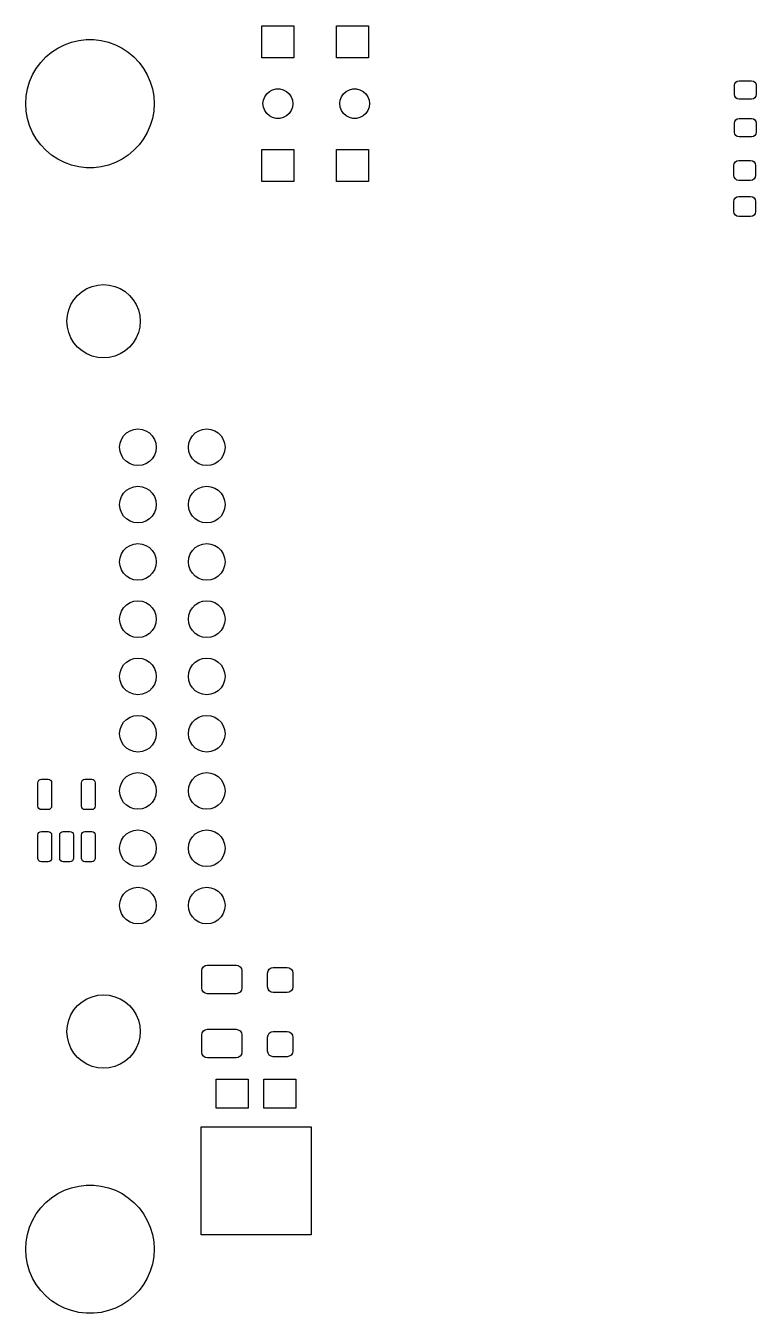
# Model space of a CAD drawing. Extents: x 102.2 to 183.8, y -142.8 to -86.6.
# Drawn here: x 102.2 to 134.1, y -142.8 to -86.6 of the extents above; entities that cross this region are included whole.
import ezdxf

# ---------------------------------------------------------------- set-up
doc = ezdxf.new("R2010")
doc.units = 0
doc.layers.add('BLACK', color=7, linetype='CONTINUOUS')

msp = doc.modelspace()

# ---------------------------------------------------------------- linework, layer by layer
at = {"layer": 'BLACK', "linetype": 'CONTINUOUS'}
for p, q in [((112.5, -88), (112.5, -86.6)), ((112.5, -86.6), (113.9, -86.6)), ((113.9, -86.6), (113.9, -88)), ((115.75, -88), (115.75, -86.6)), ((115.75, -86.6), (117.15, -86.6)), ((117.15, -86.6), (117.15, -88)), ((103.328, -87.7541), (103.6, -87.5751)), ((103.6, -87.5751), (103.891, -87.429)), ((103.891, -87.429), (104.197, -87.3176)), ((104.197, -87.3176), (104.514, -87.2425)), ((104.514, -87.2425), (104.837, -87.2047)), ((104.837, -87.2047), (105.163, -87.2047)), ((105.163, -87.2047), (105.486, -87.2425)), ((105.486, -87.2425), (105.803, -87.3176)), ((105.803, -87.3176), (106.109, -87.429)), ((106.109, -87.429), (106.4, -87.5751)), ((106.4, -87.5751), (106.672, -87.7541)), ((102.661, -88.4614), (102.855, -88.2002)), ((102.855, -88.2002), (103.079, -87.9634)), ((103.079, -87.9634), (103.328, -87.7541)), ((106.672, -87.7541), (106.921, -87.9634)), ((106.921, -87.9634), (107.145, -88.2002)), ((107.145, -88.2002), (107.339, -88.4614)), ((113.9, -88), (112.5, -88)), ((117.15, -88), (115.75, -88)), ((102.369, -89.0423), (102.498, -88.7434)), ((102.498, -88.7434), (102.661, -88.4614)), ((107.339, -88.4614), (107.502, -88.7434)), ((107.502, -88.7434), (107.631, -89.0423)), ((102.275, -89.3543), (102.369, -89.0423)), ((107.631, -89.0423), (107.725, -89.3543)), ((133.12, -89.2), (133.135, -89.1235)), ((133.12, -89.6), (133.12, -89.2)), ((133.135, -89.1235), (133.179, -89.0586)), ((133.179, -89.0586), (133.243, -89.0152)), ((133.243, -89.0152), (133.32, -89)), ((133.32, -89), (133.87, -89)), ((133.87, -89), (133.947, -89.0152)), ((133.947, -89.0152), (134.011, -89.0586)), ((134.011, -89.0586), (134.055, -89.1235)), ((134.055, -89.1235), (134.07, -89.2)), ((134.07, -89.2), (134.07, -89.6)), ((102.2, -90), (102.219, -89.6749)), ((102.219, -89.6749), (102.275, -89.3543)), ((107.725, -89.3543), (107.781, -89.6749)), ((107.781, -89.6749), (107.8, -90)), ((112.55, -90), (112.569, -89.8444)), ((112.569, -89.8444), (112.624, -89.6979)), ((112.624, -89.6979), (112.713, -89.569)), ((112.713, -89.569), (112.831, -89.4651)), ((112.831, -89.4651), (112.97, -89.3922)), ((112.97, -89.3922), (113.122, -89.3547)), ((113.122, -89.3547), (113.278, -89.3547)), ((113.278, -89.3547), (113.43, -89.3922)), ((113.43, -89.3922), (113.569, -89.4651)), ((113.569, -89.4651), (113.687, -89.569)), ((113.687, -89.569), (113.776, -89.6979)), ((113.776, -89.6979), (113.831, -89.8444)), ((113.831, -89.8444), (113.85, -90)), ((115.9, -90), (115.919, -89.8444)), ((115.919, -89.8444), (115.974, -89.6979)), ((115.974, -89.6979), (116.063, -89.569)), ((116.063, -89.569), (116.181, -89.4651)), ((116.181, -89.4651), (116.32, -89.3922)), ((116.32, -89.3922), (116.472, -89.3547)), ((116.472, -89.3547), (116.628, -89.3547)), ((116.628, -89.3547), (116.78, -89.3922)), ((116.78, -89.3922), (116.919, -89.4651)), ((116.919, -89.4651), (117.037, -89.569)), ((117.037, -89.569), (117.126, -89.6979)), ((117.126, -89.6979), (117.181, -89.8444)), ((117.181, -89.8444), (117.2, -90)), ((133.135, -89.6765), (133.12, -89.6)), ((133.179, -89.7414), (133.135, -89.6765)), ((133.243, -89.7848), (133.179, -89.7414)), ((133.32, -89.8), (133.243, -89.7848)), ((133.87, -89.8), (133.32, -89.8)), ((133.947, -89.7848), (133.87, -89.8)), ((134.011, -89.7414), (133.947, -89.7848)), ((134.055, -89.6765), (134.011, -89.7414)), ((134.07, -89.6), (134.055, -89.6765)), ((102.219, -90.3251), (102.2, -90)), ((102.275, -90.6457), (102.219, -90.3251)), ((107.781, -90.3251), (107.725, -90.6457)), ((107.8, -90), (107.781, -90.3251)), ((112.569, -90.1556), (112.55, -90)), ((112.624, -90.3021), (112.569, -90.1556)), ((112.713, -90.431), (112.624, -90.3021)), ((112.831, -90.5349), (112.713, -90.431)), ((113.687, -90.431), (113.569, -90.5349)), ((113.776, -90.3021), (113.687, -90.431)), ((113.831, -90.1556), (113.776, -90.3021)), ((113.85, -90), (113.831, -90.1556)), ((115.919, -90.1556), (115.9, -90)), ((115.974, -90.3021), (115.919, -90.1556)), ((116.063, -90.431), (115.974, -90.3021)), ((116.181, -90.5349), (116.063, -90.431)), ((117.037, -90.431), (116.919, -90.5349)), ((117.126, -90.3021), (117.037, -90.431)), ((117.181, -90.1556), (117.126, -90.3021)), ((117.2, -90), (117.181, -90.1556)), ((102.369, -90.9577), (102.275, -90.6457)), ((102.498, -91.2566), (102.369, -90.9577)), ((107.631, -90.9577), (107.502, -91.2566)), ((107.725, -90.6457), (107.631, -90.9577)), ((112.97, -90.6078), (112.831, -90.5349)), ((113.122, -90.6453), (112.97, -90.6078)), ((113.278, -90.6453), (113.122, -90.6453)), ((113.43, -90.6078), (113.278, -90.6453)), ((113.569, -90.5349), (113.43, -90.6078)), ((116.32, -90.6078), (116.181, -90.5349)), ((116.472, -90.6453), (116.32, -90.6078)), ((116.628, -90.6453), (116.472, -90.6453)), ((116.78, -90.6078), (116.628, -90.6453)), ((116.919, -90.5349), (116.78, -90.6078)), ((133.12, -90.85), (133.135, -90.7735)), ((133.12, -91.25), (133.12, -90.85)), ((133.135, -90.7735), (133.179, -90.7086)), ((133.179, -90.7086), (133.243, -90.6652)), ((133.243, -90.6652), (133.32, -90.65)), ((133.32, -90.65), (133.87, -90.65)), ((133.87, -90.65), (133.947, -90.6652)), ((133.947, -90.6652), (134.011, -90.7086)), ((134.011, -90.7086), (134.055, -90.7735)), ((134.055, -90.7735), (134.07, -90.85)), ((134.07, -90.85), (134.07, -91.25)), ((102.661, -91.5386), (102.498, -91.2566)), ((102.855, -91.7998), (102.661, -91.5386)), ((107.339, -91.5386), (107.145, -91.7998)), ((107.502, -91.2566), (107.339, -91.5386)), ((133.135, -91.3265), (133.12, -91.25)), ((133.179, -91.3914), (133.135, -91.3265)), ((133.243, -91.4348), (133.179, -91.3914)), ((133.32, -91.45), (133.243, -91.4348)), ((133.87, -91.45), (133.32, -91.45)), ((133.947, -91.4348), (133.87, -91.45)), ((134.011, -91.3914), (133.947, -91.4348)), ((134.055, -91.3265), (134.011, -91.3914)), ((134.07, -91.25), (134.055, -91.3265)), ((103.079, -92.0366), (102.855, -91.7998)), ((103.328, -92.2459), (103.079, -92.0366)), ((106.921, -92.0366), (106.672, -92.2459)), ((107.145, -91.7998), (106.921, -92.0366)), ((112.5, -93.4), (112.5, -92)), ((112.5, -92), (113.9, -92)), ((113.9, -92), (113.9, -93.4)), ((115.75, -93.4), (115.75, -92)), ((115.75, -92), (117.15, -92)), ((117.15, -92), (117.15, -93.4)), ((103.6, -92.4249), (103.328, -92.2459)), ((103.891, -92.571), (103.6, -92.4249)), ((104.197, -92.6824), (103.891, -92.571)), ((104.514, -92.7575), (104.197, -92.6824)), ((105.803, -92.6824), (105.486, -92.7575)), ((106.109, -92.571), (105.803, -92.6824)), ((106.4, -92.4249), (106.109, -92.571)), ((106.672, -92.2459), (106.4, -92.4249)), ((133.095, -92.6936), (133.112, -92.6099)), ((133.095, -93.1311), (133.095, -92.6936)), ((133.112, -92.6099), (133.159, -92.5389)), ((133.159, -92.5389), (133.23, -92.4915)), ((133.23, -92.4915), (133.314, -92.4748)), ((133.314, -92.4748), (133.826, -92.4748)), ((133.826, -92.4748), (133.91, -92.4915)), ((133.91, -92.4915), (133.981, -92.5389)), ((133.981, -92.5389), (134.028, -92.6099)), ((134.028, -92.6099), (134.045, -92.6936)), ((134.045, -92.6936), (134.045, -93.1311)), ((104.837, -92.7953), (104.514, -92.7575)), ((105.163, -92.7953), (104.837, -92.7953)), ((105.486, -92.7575), (105.163, -92.7953)), ((133.112, -93.2148), (133.095, -93.1311)), ((133.159, -93.2858), (133.112, -93.2148)), ((134.028, -93.2148), (133.981, -93.2858)), ((134.045, -93.1311), (134.028, -93.2148)), ((113.9, -93.4), (112.5, -93.4)), ((117.15, -93.4), (115.75, -93.4)), ((133.23, -93.3332), (133.159, -93.2858)), ((133.314, -93.3498), (133.23, -93.3332)), ((133.826, -93.3498), (133.314, -93.3498)), ((133.91, -93.3332), (133.826, -93.3498)), ((133.981, -93.2858), (133.91, -93.3332)), ((133.095, -94.2686), (133.112, -94.1849)), ((133.095, -94.7061), (133.095, -94.2686)), ((133.112, -94.1849), (133.159, -94.1139)), ((133.159, -94.1139), (133.23, -94.0665)), ((133.23, -94.0665), (133.314, -94.0498)), ((133.314, -94.0498), (133.826, -94.0498)), ((133.826, -94.0498), (133.91, -94.0665)), ((133.91, -94.0665), (133.981, -94.1139)), ((133.981, -94.1139), (134.028, -94.1849)), ((134.028, -94.1849), (134.045, -94.2686)), ((134.045, -94.2686), (134.045, -94.7061)), ((133.112, -94.7898), (133.095, -94.7061)), ((133.159, -94.8608), (133.112, -94.7898)), ((133.23, -94.9082), (133.159, -94.8608)), ((133.314, -94.9248), (133.23, -94.9082)), ((133.826, -94.9248), (133.314, -94.9248)), ((133.91, -94.9082), (133.826, -94.9248)), ((133.981, -94.8608), (133.91, -94.9082)), ((134.028, -94.7898), (133.981, -94.8608)), ((134.045, -94.7061), (134.028, -94.7898)), ((104.464, -98.3685), (104.655, -98.2054)), ((104.655, -98.2054), (104.869, -98.0742)), ((104.869, -98.0742), (105.101, -97.9781)), ((105.101, -97.9781), (105.345, -97.9195)), ((105.345, -97.9195), (105.596, -97.8998)), ((105.596, -97.8998), (105.846, -97.9195)), ((105.846, -97.9195), (106.09, -97.9781)), ((106.09, -97.9781), (106.322, -98.0742)), ((106.322, -98.0742), (106.536, -98.2054)), ((106.536, -98.2054), (106.727, -98.3685)), ((104.074, -99.0055), (104.17, -98.7735)), ((104.17, -98.7735), (104.301, -98.5594)), ((104.301, -98.5594), (104.464, -98.3685)), ((106.727, -98.3685), (106.89, -98.5594)), ((106.89, -98.5594), (107.021, -98.7735)), ((107.021, -98.7735), (107.117, -99.0055)), ((103.995, -99.5), (104.015, -99.2497)), ((104.015, -99.2497), (104.074, -99.0055)), ((107.117, -99.0055), (107.176, -99.2497)), ((107.176, -99.2497), (107.196, -99.5)), ((104.015, -99.7503), (103.995, -99.5)), ((104.074, -99.9945), (104.015, -99.7503)), ((104.17, -100.226), (104.074, -99.9945)), ((107.117, -99.9945), (107.021, -100.226)), ((107.176, -99.7503), (107.117, -99.9945)), ((107.196, -99.5), (107.176, -99.7503)), ((104.301, -100.441), (104.17, -100.226)), ((104.464, -100.632), (104.301, -100.441)), ((106.89, -100.441), (106.727, -100.632)), ((107.021, -100.226), (106.89, -100.441)), ((104.655, -100.795), (104.464, -100.632)), ((104.869, -100.926), (104.655, -100.795)), ((105.101, -101.022), (104.869, -100.926)), ((105.345, -101.081), (105.101, -101.022)), ((105.596, -101.1), (105.345, -101.081)), ((105.846, -101.081), (105.596, -101.1)), ((106.09, -101.022), (105.846, -101.081)), ((106.322, -100.926), (106.09, -101.022)), ((106.536, -100.795), (106.322, -100.926)), ((106.727, -100.632), (106.536, -100.795)), ((106.375, -104.653), (106.47, -104.501)), ((106.47, -104.501), (106.597, -104.374)), ((106.597, -104.374), (106.748, -104.279)), ((106.748, -104.279), (106.918, -104.22)), ((106.918, -104.22), (107.096, -104.2)), ((107.096, -104.2), (107.274, -104.22)), ((107.274, -104.22), (107.443, -104.279)), ((107.443, -104.279), (107.594, -104.374)), ((107.594, -104.374), (107.721, -104.501)), ((107.721, -104.501), (107.816, -104.653)), ((109.375, -104.653), (109.47, -104.501)), ((109.47, -104.501), (109.597, -104.374)), ((109.597, -104.374), (109.748, -104.279)), ((109.748, -104.279), (109.918, -104.22)), ((109.918, -104.22), (110.096, -104.2)), ((110.096, -104.2), (110.274, -104.22)), ((110.274, -104.22), (110.443, -104.279)), ((110.443, -104.279), (110.594, -104.374)), ((110.594, -104.374), (110.721, -104.501)), ((110.721, -104.501), (110.816, -104.653)), ((106.295, -105), (106.316, -104.822)), ((106.316, -105.178), (106.295, -105)), ((106.316, -104.822), (106.375, -104.653)), ((107.816, -104.653), (107.876, -104.822)), ((107.876, -104.822), (107.896, -105)), ((107.896, -105), (107.876, -105.178)), ((109.295, -105), (109.316, -104.822)), ((109.316, -105.178), (109.295, -105)), ((109.316, -104.822), (109.375, -104.653)), ((110.816, -104.653), (110.876, -104.822)), ((110.876, -104.822), (110.896, -105)), ((110.896, -105), (110.876, -105.178)), ((106.375, -105.347), (106.316, -105.178)), ((106.47, -105.499), (106.375, -105.347)), ((106.597, -105.626), (106.47, -105.499)), ((106.748, -105.721), (106.597, -105.626)), ((107.594, -105.626), (107.443, -105.721)), ((107.721, -105.499), (107.594, -105.626)), ((107.816, -105.347), (107.721, -105.499)), ((107.876, -105.178), (107.816, -105.347)), ((109.375, -105.347), (109.316, -105.178)), ((109.47, -105.499), (109.375, -105.347)), ((109.597, -105.626), (109.47, -105.499)), ((109.748, -105.721), (109.597, -105.626)), ((110.594, -105.626), (110.443, -105.721)), ((110.721, -105.499), (110.594, -105.626)), ((110.816, -105.347), (110.721, -105.499)), ((110.876, -105.178), (110.816, -105.347)), ((106.918, -105.78), (106.748, -105.721)), ((107.096, -105.8), (106.918, -105.78)), ((107.274, -105.78), (107.096, -105.8)), ((107.443, -105.721), (107.274, -105.78)), ((109.918, -105.78), (109.748, -105.721)), ((110.096, -105.8), (109.918, -105.78)), ((110.274, -105.78), (110.096, -105.8)), ((110.443, -105.721), (110.274, -105.78)), ((106.748, -106.779), (106.918, -106.72)), ((106.918, -106.72), (107.096, -106.7)), ((107.096, -106.7), (107.274, -106.72)), ((107.274, -106.72), (107.443, -106.779)), ((109.748, -106.779), (109.918, -106.72)), ((109.918, -106.72), (110.096, -106.7)), ((110.096, -106.7), (110.274, -106.72)), ((110.274, -106.72), (110.443, -106.779)), ((106.295, -107.5), (106.316, -107.322)), ((106.316, -107.322), (106.375, -107.153)), ((106.375, -107.153), (106.47, -107.001)), ((106.47, -107.001), (106.597, -106.874)), ((106.597, -106.874), (106.748, -106.779)), ((107.443, -106.779), (107.594, -106.874)), ((107.594, -106.874), (107.721, -107.001)), ((107.721, -107.001), (107.816, -107.153)), ((107.816, -107.153), (107.876, -107.322)), ((107.876, -107.322), (107.896, -107.5)), ((109.295, -107.5), (109.316, -107.322)), ((109.316, -107.322), (109.375, -107.153)), ((109.375, -107.153), (109.47, -107.001)), ((109.47, -107.001), (109.597, -106.874)), ((109.597, -106.874), (109.748, -106.779)), ((110.443, -106.779), (110.594, -106.874)), ((110.594, -106.874), (110.721, -107.001)), ((110.721, -107.001), (110.816, -107.153)), ((110.816, -107.153), (110.876, -107.322)), ((110.876, -107.322), (110.896, -107.5)), ((106.316, -107.678), (106.295, -107.5)), ((106.375, -107.847), (106.316, -107.678)), ((106.47, -107.999), (106.375, -107.847)), ((107.816, -107.847), (107.721, -107.999)), ((107.876, -107.678), (107.816, -107.847)), ((107.896, -107.5), (107.876, -107.678)), ((109.316, -107.678), (109.295, -107.5)), ((109.375, -107.847), (109.316, -107.678)), ((109.47, -107.999), (109.375, -107.847)), ((110.816, -107.847), (110.721, -107.999)), ((110.876, -107.678), (110.816, -107.847)), ((110.896, -107.5), (110.876, -107.678)), ((106.597, -108.126), (106.47, -107.999)), ((106.748, -108.221), (106.597, -108.126)), ((106.918, -108.28), (106.748, -108.221)), ((107.096, -108.3), (106.918, -108.28)), ((107.274, -108.28), (107.096, -108.3)), ((107.443, -108.221), (107.274, -108.28)), ((107.594, -108.126), (107.443, -108.221)), ((107.721, -107.999), (107.594, -108.126)), ((109.597, -108.126), (109.47, -107.999)), ((109.748, -108.221), (109.597, -108.126)), ((109.918, -108.28), (109.748, -108.221)), ((110.096, -108.3), (109.918, -108.28)), ((110.274, -108.28), (110.096, -108.3)), ((110.443, -108.221), (110.274, -108.28)), ((110.594, -108.126), (110.443, -108.221)), ((110.721, -107.999), (110.594, -108.126)), ((106.375, -109.653), (106.47, -109.501)), ((106.47, -109.501), (106.597, -109.374)), ((106.597, -109.374), (106.748, -109.279)), ((106.748, -109.279), (106.918, -109.22)), ((106.918, -109.22), (107.096, -109.2)), ((107.096, -109.2), (107.274, -109.22)), ((107.274, -109.22), (107.443, -109.279)), ((107.443, -109.279), (107.594, -109.374)), ((107.594, -109.374), (107.721, -109.501)), ((107.721, -109.501), (107.816, -109.653)), ((109.375, -109.653), (109.47, -109.501)), ((109.47, -109.501), (109.597, -109.374)), ((109.597, -109.374), (109.748, -109.279)), ((109.748, -109.279), (109.918, -109.22)), ((109.918, -109.22), (110.096, -109.2)), ((110.096, -109.2), (110.274, -109.22)), ((110.274, -109.22), (110.443, -109.279)), ((110.443, -109.279), (110.594, -109.374)), ((110.594, -109.374), (110.721, -109.501)), ((110.721, -109.501), (110.816, -109.653)), ((106.295, -110), (106.316, -109.822)), ((106.316, -110.178), (106.295, -110)), ((106.316, -109.822), (106.375, -109.653)), ((107.816, -109.653), (107.876, -109.822)), ((107.876, -109.822), (107.896, -110)), ((107.896, -110), (107.876, -110.178)), ((109.295, -110), (109.316, -109.822)), ((109.316, -110.178), (109.295, -110)), ((109.316, -109.822), (109.375, -109.653)), ((110.816, -109.653), (110.876, -109.822)), ((110.876, -109.822), (110.896, -110)), ((110.896, -110), (110.876, -110.178)), ((106.375, -110.347), (106.316, -110.178)), ((106.47, -110.499), (106.375, -110.347)), ((106.597, -110.626), (106.47, -110.499)), ((106.748, -110.721), (106.597, -110.626)), ((107.594, -110.626), (107.443, -110.721)), ((107.721, -110.499), (107.594, -110.626)), ((107.816, -110.347), (107.721, -110.499)), ((107.876, -110.178), (107.816, -110.347)), ((109.375, -110.347), (109.316, -110.178)), ((109.47, -110.499), (109.375, -110.347)), ((109.597, -110.626), (109.47, -110.499)), ((109.748, -110.721), (109.597, -110.626)), ((110.594, -110.626), (110.443, -110.721)), ((110.721, -110.499), (110.594, -110.626)), ((110.816, -110.347), (110.721, -110.499)), ((110.876, -110.178), (110.816, -110.347)), ((106.918, -110.78), (106.748, -110.721)), ((107.096, -110.8), (106.918, -110.78)), ((107.274, -110.78), (107.096, -110.8)), ((107.443, -110.721), (107.274, -110.78)), ((109.918, -110.78), (109.748, -110.721)), ((110.096, -110.8), (109.918, -110.78)), ((110.274, -110.78), (110.096, -110.8)), ((110.443, -110.721), (110.274, -110.78)), ((106.597, -111.874), (106.748, -111.779)), ((106.748, -111.779), (106.918, -111.72)), ((106.918, -111.72), (107.096, -111.7)), ((107.096, -111.7), (107.274, -111.72)), ((107.274, -111.72), (107.443, -111.779)), ((107.443, -111.779), (107.594, -111.874)), ((109.597, -111.874), (109.748, -111.779)), ((109.748, -111.779), (109.918, -111.72)), ((109.918, -111.72), (110.096, -111.7)), ((110.096, -111.7), (110.274, -111.72)), ((110.274, -111.72), (110.443, -111.779)), ((110.443, -111.779), (110.594, -111.874)), ((106.295, -112.5), (106.316, -112.322)), ((106.316, -112.322), (106.375, -112.153)), ((106.375, -112.153), (106.47, -112.001)), ((106.47, -112.001), (106.597, -111.874)), ((107.594, -111.874), (107.721, -112.001)), ((107.721, -112.001), (107.816, -112.153)), ((107.816, -112.153), (107.876, -112.322)), ((107.876, -112.322), (107.896, -112.5)), ((109.295, -112.5), (109.316, -112.322)), ((109.316, -112.322), (109.375, -112.153)), ((109.375, -112.153), (109.47, -112.001)), ((109.47, -112.001), (109.597, -111.874)), ((110.594, -111.874), (110.721, -112.001)), ((110.721, -112.001), (110.816, -112.153)), ((110.816, -112.153), (110.876, -112.322)), ((110.876, -112.322), (110.896, -112.5)), ((106.316, -112.678), (106.295, -112.5)), ((106.375, -112.847), (106.316, -112.678)), ((106.47, -112.999), (106.375, -112.847)), ((107.816, -112.847), (107.721, -112.999)), ((107.876, -112.678), (107.816, -112.847)), ((107.896, -112.5), (107.876, -112.678)), ((109.316, -112.678), (109.295, -112.5)), ((109.375, -112.847), (109.316, -112.678)), ((109.47, -112.999), (109.375, -112.847)), ((110.816, -112.847), (110.721, -112.999)), ((110.876, -112.678), (110.816, -112.847)), ((110.896, -112.5), (110.876, -112.678)), ((106.597, -113.126), (106.47, -112.999)), ((106.748, -113.221), (106.597, -113.126)), ((106.918, -113.28), (106.748, -113.221)), ((107.096, -113.3), (106.918, -113.28)), ((107.274, -113.28), (107.096, -113.3)), ((107.443, -113.221), (107.274, -113.28)), ((107.594, -113.126), (107.443, -113.221)), ((107.721, -112.999), (107.594, -113.126)), ((109.597, -113.126), (109.47, -112.999)), ((109.748, -113.221), (109.597, -113.126)), ((109.918, -113.28), (109.748, -113.221)), ((110.096, -113.3), (109.918, -113.28)), ((110.274, -113.28), (110.096, -113.3)), ((110.443, -113.221), (110.274, -113.28)), ((110.594, -113.126), (110.443, -113.221)), ((110.721, -112.999), (110.594, -113.126)), ((106.375, -114.653), (106.47, -114.501)), ((106.47, -114.501), (106.597, -114.374)), ((106.597, -114.374), (106.748, -114.279)), ((106.748, -114.279), (106.918, -114.22)), ((106.918, -114.22), (107.096, -114.2)), ((107.096, -114.2), (107.274, -114.22)), ((107.274, -114.22), (107.443, -114.279)), ((107.443, -114.279), (107.594, -114.374)), ((107.594, -114.374), (107.721, -114.501)), ((107.721, -114.501), (107.816, -114.653)), ((109.375, -114.653), (109.47, -114.501)), ((109.47, -114.501), (109.597, -114.374)), ((109.597, -114.374), (109.748, -114.279)), ((109.748, -114.279), (109.918, -114.22)), ((109.918, -114.22), (110.096, -114.2)), ((110.096, -114.2), (110.274, -114.22)), ((110.274, -114.22), (110.443, -114.279)), ((110.443, -114.279), (110.594, -114.374)), ((110.594, -114.374), (110.721, -114.501)), ((110.721, -114.501), (110.816, -114.653)), ((106.295, -115), (106.316, -114.822)), ((106.316, -115.178), (106.295, -115)), ((106.316, -114.822), (106.375, -114.653)), ((106.375, -115.347), (106.316, -115.178)), ((107.816, -114.653), (107.876, -114.822)), ((107.876, -115.178), (107.816, -115.347)), ((107.876, -114.822), (107.896, -115)), ((107.896, -115), (107.876, -115.178)), ((109.295, -115), (109.316, -114.822)), ((109.316, -115.178), (109.295, -115)), ((109.316, -114.822), (109.375, -114.653)), ((109.375, -115.347), (109.316, -115.178)), ((110.816, -114.653), (110.876, -114.822)), ((110.876, -115.178), (110.816, -115.347)), ((110.876, -114.822), (110.896, -115)), ((110.896, -115), (110.876, -115.178)), ((106.47, -115.499), (106.375, -115.347)), ((106.597, -115.626), (106.47, -115.499)), ((106.748, -115.721), (106.597, -115.626)), ((106.918, -115.78), (106.748, -115.721)), ((107.443, -115.721), (107.274, -115.78)), ((107.594, -115.626), (107.443, -115.721)), ((107.721, -115.499), (107.594, -115.626)), ((107.816, -115.347), (107.721, -115.499)), ((109.47, -115.499), (109.375, -115.347)), ((109.597, -115.626), (109.47, -115.499)), ((109.748, -115.721), (109.597, -115.626)), ((109.918, -115.78), (109.748, -115.721)), ((110.443, -115.721), (110.274, -115.78)), ((110.594, -115.626), (110.443, -115.721)), ((110.721, -115.499), (110.594, -115.626)), ((110.816, -115.347), (110.721, -115.499)), ((107.096, -115.8), (106.918, -115.78)), ((107.274, -115.78), (107.096, -115.8)), ((110.096, -115.8), (109.918, -115.78)), ((110.274, -115.78), (110.096, -115.8)), ((106.47, -117.001), (106.597, -116.874)), ((106.597, -116.874), (106.748, -116.779)), ((106.748, -116.779), (106.918, -116.72)), ((106.918, -116.72), (107.096, -116.7)), ((107.096, -116.7), (107.274, -116.72)), ((107.274, -116.72), (107.443, -116.779)), ((107.443, -116.779), (107.594, -116.874)), ((107.594, -116.874), (107.721, -117.001)), ((109.47, -117.001), (109.597, -116.874)), ((109.597, -116.874), (109.748, -116.779)), ((109.748, -116.779), (109.918, -116.72)), ((109.918, -116.72), (110.096, -116.7)), ((110.096, -116.7), (110.274, -116.72)), ((110.274, -116.72), (110.443, -116.779)), ((110.443, -116.779), (110.594, -116.874)), ((110.594, -116.874), (110.721, -117.001)), ((106.295, -117.5), (106.316, -117.322)), ((106.316, -117.322), (106.375, -117.153)), ((106.375, -117.153), (106.47, -117.001)), ((107.721, -117.001), (107.816, -117.153)), ((107.816, -117.153), (107.876, -117.322)), ((107.876, -117.322), (107.896, -117.5)), ((109.295, -117.5), (109.316, -117.322)), ((109.316, -117.322), (109.375, -117.153)), ((109.375, -117.153), (109.47, -117.001)), ((110.721, -117.001), (110.816, -117.153)), ((110.816, -117.153), (110.876, -117.322)), ((110.876, -117.322), (110.896, -117.5)), ((106.316, -117.678), (106.295, -117.5)), ((106.375, -117.847), (106.316, -117.678)), ((106.47, -117.999), (106.375, -117.847)), ((106.597, -118.126), (106.47, -117.999)), ((107.721, -117.999), (107.594, -118.126)), ((107.816, -117.847), (107.721, -117.999)), ((107.876, -117.678), (107.816, -117.847)), ((107.896, -117.5), (107.876, -117.678)), ((109.316, -117.678), (109.295, -117.5)), ((109.375, -117.847), (109.316, -117.678)), ((109.47, -117.999), (109.375, -117.847)), ((109.597, -118.126), (109.47, -117.999)), ((110.721, -117.999), (110.594, -118.126)), ((110.816, -117.847), (110.721, -117.999)), ((110.876, -117.678), (110.816, -117.847)), ((110.896, -117.5), (110.876, -117.678)), ((106.748, -118.221), (106.597, -118.126)), ((106.918, -118.28), (106.748, -118.221)), ((107.096, -118.3), (106.918, -118.28)), ((107.274, -118.28), (107.096, -118.3)), ((107.443, -118.221), (107.274, -118.28)), ((107.594, -118.126), (107.443, -118.221)), ((109.748, -118.221), (109.597, -118.126)), ((109.918, -118.28), (109.748, -118.221)), ((110.096, -118.3), (109.918, -118.28)), ((110.274, -118.28), (110.096, -118.3)), ((110.443, -118.221), (110.274, -118.28)), ((110.594, -118.126), (110.443, -118.221)), ((102.73, -119.64), (102.741, -119.583)), ((102.73, -120.665), (102.73, -119.64)), ((102.741, -119.583), (102.774, -119.534)), ((102.774, -119.534), (102.823, -119.501)), ((102.823, -119.501), (102.88, -119.49)), ((102.88, -119.49), (103.18, -119.49)), ((103.18, -119.49), (103.237, -119.501)), ((103.237, -119.501), (103.286, -119.534)), ((103.286, -119.534), (103.319, -119.583)), ((103.319, -119.583), (103.33, -119.64)), ((103.33, -119.64), (103.33, -120.665)), ((104.63, -119.64), (104.641, -119.583)), ((104.63, -120.665), (104.63, -119.64)), ((104.641, -119.583), (104.674, -119.534)), ((104.674, -119.534), (104.723, -119.501)), ((104.723, -119.501), (104.78, -119.49)), ((104.78, -119.49), (105.08, -119.49)), ((105.08, -119.49), (105.137, -119.501)), ((105.137, -119.501), (105.186, -119.534)), ((105.186, -119.534), (105.219, -119.583)), ((105.219, -119.583), (105.23, -119.64)), ((105.23, -119.64), (105.23, -120.665)), ((106.316, -119.822), (106.375, -119.653)), ((106.375, -119.653), (106.47, -119.501)), ((106.47, -119.501), (106.597, -119.374)), ((106.597, -119.374), (106.748, -119.279)), ((106.748, -119.279), (106.918, -119.22)), ((106.918, -119.22), (107.096, -119.2)), ((107.096, -119.2), (107.274, -119.22)), ((107.274, -119.22), (107.443, -119.279)), ((107.443, -119.279), (107.594, -119.374)), ((107.594, -119.374), (107.721, -119.501)), ((107.721, -119.501), (107.816, -119.653)), ((107.816, -119.653), (107.876, -119.822)), ((109.316, -119.822), (109.375, -119.653)), ((109.375, -119.653), (109.47, -119.501)), ((109.47, -119.501), (109.597, -119.374)), ((109.597, -119.374), (109.748, -119.279)), ((109.748, -119.279), (109.918, -119.22)), ((109.918, -119.22), (110.096, -119.2)), ((110.096, -119.2), (110.274, -119.22)), ((110.274, -119.22), (110.443, -119.279)), ((110.443, -119.279), (110.594, -119.374)), ((110.594, -119.374), (110.721, -119.501)), ((110.721, -119.501), (110.816, -119.653)), ((110.816, -119.653), (110.876, -119.822)), ((106.295, -120), (106.316, -119.822)), ((106.316, -120.178), (106.295, -120)), ((106.375, -120.347), (106.316, -120.178)), ((107.876, -120.178), (107.816, -120.347)), ((107.876, -119.822), (107.896, -120)), ((107.896, -120), (107.876, -120.178)), ((109.295, -120), (109.316, -119.822)), ((109.316, -120.178), (109.295, -120)), ((109.375, -120.347), (109.316, -120.178)), ((110.876, -120.178), (110.816, -120.347)), ((110.876, -119.822), (110.896, -120)), ((110.896, -120), (110.876, -120.178)), ((102.741, -120.722), (102.73, -120.665)), ((102.774, -120.771), (102.741, -120.722)), ((102.823, -120.804), (102.774, -120.771)), ((102.88, -120.815), (102.823, -120.804)), ((103.18, -120.815), (102.88, -120.815)), ((103.237, -120.804), (103.18, -120.815)), ((103.286, -120.771), (103.237, -120.804)), ((103.319, -120.722), (103.286, -120.771)), ((103.33, -120.665), (103.319, -120.722)), ((104.641, -120.722), (104.63, -120.665)), ((104.674, -120.771), (104.641, -120.722)), ((104.723, -120.804), (104.674, -120.771)), ((104.78, -120.815), (104.723, -120.804)), ((105.08, -120.815), (104.78, -120.815)), ((105.137, -120.804), (105.08, -120.815)), ((105.186, -120.771), (105.137, -120.804)), ((105.219, -120.722), (105.186, -120.771)), ((105.23, -120.665), (105.219, -120.722)), ((106.47, -120.499), (106.375, -120.347)), ((106.597, -120.626), (106.47, -120.499)), ((106.748, -120.721), (106.597, -120.626)), ((106.918, -120.78), (106.748, -120.721)), ((107.096, -120.8), (106.918, -120.78)), ((107.274, -120.78), (107.096, -120.8)), ((107.443, -120.721), (107.274, -120.78)), ((107.594, -120.626), (107.443, -120.721)), ((107.721, -120.499), (107.594, -120.626)), ((107.816, -120.347), (107.721, -120.499)), ((109.47, -120.499), (109.375, -120.347)), ((109.597, -120.626), (109.47, -120.499)), ((109.748, -120.721), (109.597, -120.626)), ((109.918, -120.78), (109.748, -120.721)), ((110.096, -120.8), (109.918, -120.78)), ((110.274, -120.78), (110.096, -120.8)), ((110.443, -120.721), (110.274, -120.78)), ((110.594, -120.626), (110.443, -120.721)), ((110.721, -120.499), (110.594, -120.626)), ((110.816, -120.347), (110.721, -120.499)), ((102.73, -121.915), (102.741, -121.858)), ((102.73, -122.94), (102.73, -121.915)), ((102.741, -121.858), (102.774, -121.809)), ((102.774, -121.809), (102.823, -121.776)), ((102.823, -121.776), (102.88, -121.765)), ((102.88, -121.765), (103.18, -121.765)), ((103.18, -121.765), (103.237, -121.776)), ((103.237, -121.776), (103.286, -121.809)), ((103.286, -121.809), (103.319, -121.858)), ((103.319, -121.858), (103.33, -121.915)), ((103.33, -121.915), (103.33, -122.94)), ((103.68, -121.915), (103.691, -121.858)), ((103.68, -122.94), (103.68, -121.915)), ((103.691, -121.858), (103.724, -121.809)), ((103.724, -121.809), (103.773, -121.776)), ((103.773, -121.776), (103.83, -121.765)), ((103.83, -121.765), (104.13, -121.765)), ((104.13, -121.765), (104.187, -121.776)), ((104.187, -121.776), (104.236, -121.809)), ((104.236, -121.809), (104.269, -121.858)), ((104.269, -121.858), (104.28, -121.915)), ((104.28, -121.915), (104.28, -122.94)), ((104.63, -121.915), (104.641, -121.858)), ((104.63, -122.94), (104.63, -121.915)), ((104.641, -121.858), (104.674, -121.809)), ((104.674, -121.809), (104.723, -121.776)), ((104.723, -121.776), (104.78, -121.765)), ((104.78, -121.765), (105.08, -121.765)), ((105.08, -121.765), (105.137, -121.776)), ((105.137, -121.776), (105.186, -121.809)), ((105.186, -121.809), (105.219, -121.858)), ((105.219, -121.858), (105.23, -121.915)), ((105.23, -121.915), (105.23, -122.94)), ((106.47, -122.001), (106.597, -121.874)), ((106.597, -121.874), (106.748, -121.779)), ((106.748, -121.779), (106.918, -121.72)), ((106.918, -121.72), (107.096, -121.7)), ((107.096, -121.7), (107.274, -121.72)), ((107.274, -121.72), (107.443, -121.779)), ((107.443, -121.779), (107.594, -121.874)), ((107.594, -121.874), (107.721, -122.001)), ((109.47, -122.001), (109.597, -121.874)), ((109.597, -121.874), (109.748, -121.779)), ((109.748, -121.779), (109.918, -121.72)), ((109.918, -121.72), (110.096, -121.7)), ((110.096, -121.7), (110.274, -121.72)), ((110.274, -121.72), (110.443, -121.779)), ((110.443, -121.779), (110.594, -121.874)), ((110.594, -121.874), (110.721, -122.001)), ((106.295, -122.5), (106.316, -122.322)), ((106.316, -122.678), (106.295, -122.5)), ((106.316, -122.322), (106.375, -122.153)), ((106.375, -122.153), (106.47, -122.001)), ((107.721, -122.001), (107.816, -122.153)), ((107.816, -122.153), (107.876, -122.322)), ((107.876, -122.322), (107.896, -122.5)), ((107.896, -122.5), (107.876, -122.678)), ((109.295, -122.5), (109.316, -122.322)), ((109.316, -122.678), (109.295, -122.5)), ((109.316, -122.322), (109.375, -122.153)), ((109.375, -122.153), (109.47, -122.001)), ((110.721, -122.001), (110.816, -122.153)), ((110.816, -122.153), (110.876, -122.322)), ((110.876, -122.322), (110.896, -122.5)), ((110.896, -122.5), (110.876, -122.678)), ((102.741, -122.997), (102.73, -122.94)), ((102.774, -123.046), (102.741, -122.997)), ((102.823, -123.079), (102.774, -123.046)), ((103.286, -123.046), (103.237, -123.079)), ((103.319, -122.997), (103.286, -123.046)), ((103.33, -122.94), (103.319, -122.997)), ((103.691, -122.997), (103.68, -122.94)), ((103.724, -123.046), (103.691, -122.997)), ((103.773, -123.079), (103.724, -123.046)), ((104.236, -123.046), (104.187, -123.079)), ((104.269, -122.997), (104.236, -123.046)), ((104.28, -122.94), (104.269, -122.997)), ((104.641, -122.997), (104.63, -122.94)), ((104.674, -123.046), (104.641, -122.997)), ((104.723, -123.079), (104.674, -123.046)), ((105.186, -123.046), (105.137, -123.079)), ((105.219, -122.997), (105.186, -123.046)), ((105.23, -122.94), (105.219, -122.997)), ((106.375, -122.847), (106.316, -122.678)), ((106.47, -122.999), (106.375, -122.847)), ((106.597, -123.126), (106.47, -122.999)), ((107.721, -122.999), (107.594, -123.126)), ((107.816, -122.847), (107.721, -122.999)), ((107.876, -122.678), (107.816, -122.847)), ((109.375, -122.847), (109.316, -122.678)), ((109.47, -122.999), (109.375, -122.847)), ((109.597, -123.126), (109.47, -122.999)), ((110.721, -122.999), (110.594, -123.126)), ((110.816, -122.847), (110.721, -122.999)), ((110.876, -122.678), (110.816, -122.847)), ((102.88, -123.09), (102.823, -123.079)), ((103.18, -123.09), (102.88, -123.09)), ((103.237, -123.079), (103.18, -123.09)), ((103.83, -123.09), (103.773, -123.079)), ((104.13, -123.09), (103.83, -123.09)), ((104.187, -123.079), (104.13, -123.09)), ((104.78, -123.09), (104.723, -123.079)), ((105.08, -123.09), (104.78, -123.09)), ((105.137, -123.079), (105.08, -123.09)), ((106.748, -123.221), (106.597, -123.126)), ((106.918, -123.28), (106.748, -123.221)), ((107.096, -123.3), (106.918, -123.28)), ((107.274, -123.28), (107.096, -123.3)), ((107.443, -123.221), (107.274, -123.28)), ((107.594, -123.126), (107.443, -123.221)), ((109.748, -123.221), (109.597, -123.126)), ((109.918, -123.28), (109.748, -123.221)), ((110.096, -123.3), (109.918, -123.28)), ((110.274, -123.28), (110.096, -123.3)), ((110.443, -123.221), (110.274, -123.28)), ((110.594, -123.126), (110.443, -123.221)), ((106.316, -124.822), (106.375, -124.653)), ((106.375, -124.653), (106.47, -124.501)), ((106.47, -124.501), (106.597, -124.374)), ((106.597, -124.374), (106.748, -124.279)), ((106.748, -124.279), (106.918, -124.22)), ((106.918, -124.22), (107.096, -124.2)), ((107.096, -124.2), (107.274, -124.22)), ((107.274, -124.22), (107.443, -124.279)), ((107.443, -124.279), (107.594, -124.374)), ((107.594, -124.374), (107.721, -124.501)), ((107.721, -124.501), (107.816, -124.653)), ((107.816, -124.653), (107.876, -124.822)), ((109.316, -124.822), (109.375, -124.653)), ((109.375, -124.653), (109.47, -124.501)), ((109.47, -124.501), (109.597, -124.374)), ((109.597, -124.374), (109.748, -124.279)), ((109.748, -124.279), (109.918, -124.22)), ((109.918, -124.22), (110.096, -124.2)), ((110.096, -124.2), (110.274, -124.22)), ((110.274, -124.22), (110.443, -124.279)), ((110.443, -124.279), (110.594, -124.374)), ((110.594, -124.374), (110.721, -124.501)), ((110.721, -124.501), (110.816, -124.653)), ((110.816, -124.653), (110.876, -124.822)), ((106.295, -125), (106.316, -124.822)), ((106.316, -125.178), (106.295, -125)), ((106.375, -125.347), (106.316, -125.178)), ((107.876, -125.178), (107.816, -125.347)), ((107.876, -124.822), (107.896, -125)), ((107.896, -125), (107.876, -125.178)), ((109.295, -125), (109.316, -124.822)), ((109.316, -125.178), (109.295, -125)), ((109.375, -125.347), (109.316, -125.178)), ((110.876, -125.178), (110.816, -125.347)), ((110.876, -124.822), (110.896, -125)), ((110.896, -125), (110.876, -125.178)), ((106.47, -125.499), (106.375, -125.347)), ((106.597, -125.626), (106.47, -125.499)), ((106.748, -125.721), (106.597, -125.626)), ((106.918, -125.78), (106.748, -125.721)), ((107.096, -125.8), (106.918, -125.78)), ((107.274, -125.78), (107.096, -125.8)), ((107.443, -125.721), (107.274, -125.78)), ((107.594, -125.626), (107.443, -125.721)), ((107.721, -125.499), (107.594, -125.626)), ((107.816, -125.347), (107.721, -125.499)), ((109.47, -125.499), (109.375, -125.347)), ((109.597, -125.626), (109.47, -125.499)), ((109.748, -125.721), (109.597, -125.626)), ((109.918, -125.78), (109.748, -125.721)), ((110.096, -125.8), (109.918, -125.78)), ((110.274, -125.78), (110.096, -125.8)), ((110.443, -125.721), (110.274, -125.78)), ((110.594, -125.626), (110.443, -125.721)), ((110.721, -125.499), (110.594, -125.626)), ((110.816, -125.347), (110.721, -125.499)), ((109.875, -127.85), (109.894, -127.754)), ((109.875, -128.6), (109.875, -127.85)), ((109.894, -127.754), (109.948, -127.673)), ((109.948, -127.673), (110.029, -127.619)), ((110.029, -127.619), (110.125, -127.6)), ((110.125, -127.6), (111.375, -127.6)), ((111.375, -127.6), (111.471, -127.619)), ((111.471, -127.619), (111.552, -127.673)), ((111.552, -127.673), (111.606, -127.754)), ((111.606, -127.754), (111.625, -127.85)), ((111.625, -127.85), (111.625, -128.6)), ((112.75, -127.95), (112.769, -127.854)), ((112.75, -128.55), (112.75, -127.95)), ((112.769, -127.854), (112.823, -127.773)), ((112.823, -127.773), (112.904, -127.719)), ((112.904, -127.719), (113, -127.7)), ((113, -127.7), (113.6, -127.7)), ((113.6, -127.7), (113.696, -127.719)), ((113.696, -127.719), (113.777, -127.773)), ((113.777, -127.773), (113.831, -127.854)), ((113.831, -127.854), (113.85, -127.95)), ((113.85, -127.95), (113.85, -128.55)), ((109.894, -128.696), (109.875, -128.6)), ((111.625, -128.6), (111.606, -128.696)), ((112.769, -128.646), (112.75, -128.55)), ((112.823, -128.727), (112.769, -128.646)), ((113.831, -128.646), (113.777, -128.727)), ((113.85, -128.55), (113.831, -128.646)), ((104.464, -129.368), (104.655, -129.205)), ((104.655, -129.205), (104.869, -129.074)), ((104.869, -129.074), (105.101, -128.978)), ((105.101, -128.978), (105.345, -128.919)), ((105.345, -128.919), (105.596, -128.9)), ((105.596, -128.9), (105.846, -128.919)), ((105.846, -128.919), (106.09, -128.978)), ((106.09, -128.978), (106.322, -129.074)), ((106.322, -129.074), (106.536, -129.205)), ((106.536, -129.205), (106.727, -129.368)), ((109.948, -128.777), (109.894, -128.696)), ((110.029, -128.831), (109.948, -128.777)), ((110.125, -128.85), (110.029, -128.831)), ((111.375, -128.85), (110.125, -128.85)), ((111.471, -128.831), (111.375, -128.85)), ((111.552, -128.777), (111.471, -128.831)), ((111.606, -128.696), (111.552, -128.777)), ((112.904, -128.781), (112.823, -128.727)), ((113, -128.8), (112.904, -128.781)), ((113.6, -128.8), (113, -128.8)), ((113.696, -128.781), (113.6, -128.8)), ((113.777, -128.727), (113.696, -128.781)), ((104.074, -130.006), (104.17, -129.774)), ((104.17, -129.774), (104.301, -129.559)), ((104.301, -129.559), (104.464, -129.368)), ((106.727, -129.368), (106.89, -129.559)), ((106.89, -129.559), (107.021, -129.774)), ((107.021, -129.774), (107.117, -130.006)), ((103.995, -130.5), (104.015, -130.25)), ((104.015, -130.25), (104.074, -130.006)), ((107.117, -130.006), (107.176, -130.25)), ((107.176, -130.25), (107.196, -130.5)), ((104.015, -130.75), (103.995, -130.5)), ((104.074, -130.994), (104.015, -130.75)), ((107.176, -130.75), (107.117, -130.994)), ((107.196, -130.5), (107.176, -130.75)), ((109.875, -130.65), (109.894, -130.554)), ((109.875, -131.4), (109.875, -130.65)), ((109.894, -130.554), (109.948, -130.473)), ((109.948, -130.473), (110.029, -130.419)), ((110.029, -130.419), (110.125, -130.4)), ((110.125, -130.4), (111.375, -130.4)), ((111.375, -130.4), (111.471, -130.419)), ((111.471, -130.419), (111.552, -130.473)), ((111.552, -130.473), (111.606, -130.554)), ((111.606, -130.554), (111.625, -130.65)), ((111.625, -130.65), (111.625, -131.4)), ((112.75, -130.75), (112.769, -130.654)), ((112.75, -131.35), (112.75, -130.75)), ((112.769, -130.654), (112.823, -130.573)), ((112.823, -130.573), (112.904, -130.519)), ((112.904, -130.519), (113, -130.5)), ((113, -130.5), (113.6, -130.5)), ((113.6, -130.5), (113.696, -130.519)), ((113.696, -130.519), (113.777, -130.573)), ((113.777, -130.573), (113.831, -130.654)), ((113.831, -130.654), (113.85, -130.75)), ((113.85, -130.75), (113.85, -131.35)), ((104.17, -131.226), (104.074, -130.994)), ((104.301, -131.441), (104.17, -131.226)), ((104.464, -131.632), (104.301, -131.441)), ((106.89, -131.441), (106.727, -131.632)), ((107.021, -131.226), (106.89, -131.441)), ((107.117, -130.994), (107.021, -131.226)), ((109.894, -131.496), (109.875, -131.4)), ((109.948, -131.577), (109.894, -131.496)), ((111.606, -131.496), (111.552, -131.577)), ((111.625, -131.4), (111.606, -131.496)), ((112.769, -131.446), (112.75, -131.35)), ((112.823, -131.527), (112.769, -131.446)), ((113.831, -131.446), (113.777, -131.527)), ((113.85, -131.35), (113.831, -131.446)), ((104.655, -131.795), (104.464, -131.632)), ((104.869, -131.926), (104.655, -131.795)), ((105.101, -132.022), (104.869, -131.926)), ((105.345, -132.08), (105.101, -132.022)), ((106.09, -132.022), (105.846, -132.08)), ((106.322, -131.926), (106.09, -132.022)), ((106.536, -131.795), (106.322, -131.926)), ((106.727, -131.632), (106.536, -131.795)), ((110.029, -131.631), (109.948, -131.577)), ((110.125, -131.65), (110.029, -131.631)), ((111.375, -131.65), (110.125, -131.65)), ((111.471, -131.631), (111.375, -131.65)), ((111.552, -131.577), (111.471, -131.631)), ((112.904, -131.581), (112.823, -131.527)), ((113, -131.6), (112.904, -131.581)), ((113.6, -131.6), (113, -131.6)), ((113.696, -131.581), (113.6, -131.6)), ((113.777, -131.527), (113.696, -131.581)), ((105.596, -132.1), (105.345, -132.08)), ((105.846, -132.08), (105.596, -132.1)), ((110.51, -133.845), (110.51, -132.575)), ((110.51, -132.575), (111.91, -132.575)), ((111.91, -132.575), (111.91, -133.845)), ((112.59, -133.845), (112.59, -132.575)), ((112.59, -132.575), (113.99, -132.575)), ((113.99, -132.575), (113.99, -133.845)), ((111.91, -133.845), (110.51, -133.845)), ((113.99, -133.845), (112.59, -133.845)), ((109.85, -139.375), (109.85, -134.655)), ((109.85, -134.655), (114.65, -134.655)), ((114.65, -134.655), (114.65, -139.375)), ((103.328, -137.754), (103.6, -137.575)), ((103.6, -137.575), (103.891, -137.429)), ((103.891, -137.429), (104.197, -137.318)), ((104.197, -137.318), (104.514, -137.243)), ((104.514, -137.243), (104.837, -137.205)), ((104.837, -137.205), (105.163, -137.205)), ((105.163, -137.205), (105.486, -137.243)), ((105.486, -137.243), (105.803, -137.318)), ((105.803, -137.318), (106.109, -137.429)), ((106.109, -137.429), (106.4, -137.575)), ((106.4, -137.575), (106.672, -137.754)), ((102.661, -138.461), (102.855, -138.2)), ((102.855, -138.2), (103.079, -137.963)), ((103.079, -137.963), (103.328, -137.754)), ((106.672, -137.754), (106.921, -137.963)), ((106.921, -137.963), (107.145, -138.2)), ((107.145, -138.2), (107.339, -138.461)), ((102.369, -139.042), (102.498, -138.743)), ((102.498, -138.743), (102.661, -138.461)), ((107.339, -138.461), (107.502, -138.743)), ((107.502, -138.743), (107.631, -139.042)), ((102.219, -139.675), (102.275, -139.354)), ((102.275, -139.354), (102.369, -139.042)), ((107.631, -139.042), (107.725, -139.354)), ((107.725, -139.354), (107.781, -139.675)), ((102.2, -140), (102.219, -139.675)), ((107.781, -139.675), (107.8, -140)), ((114.65, -139.375), (109.85, -139.375)), ((102.219, -140.325), (102.2, -140)), ((102.275, -140.646), (102.219, -140.325)), ((107.781, -140.325), (107.725, -140.646)), ((107.8, -140), (107.781, -140.325)), ((102.369, -140.958), (102.275, -140.646)), ((102.498, -141.257), (102.369, -140.958)), ((107.631, -140.958), (107.502, -141.257)), ((107.725, -140.646), (107.631, -140.958)), ((102.661, -141.539), (102.498, -141.257)), ((102.855, -141.8), (102.661, -141.539)), ((107.339, -141.539), (107.145, -141.8)), ((107.502, -141.257), (107.339, -141.539)), ((103.079, -142.037), (102.855, -141.8)), ((103.328, -142.246), (103.079, -142.037)), ((106.921, -142.037), (106.672, -142.246)), ((107.145, -141.8), (106.921, -142.037)), ((103.6, -142.425), (103.328, -142.246)), ((103.891, -142.571), (103.6, -142.425)), ((104.197, -142.682), (103.891, -142.571)), ((104.514, -142.757), (104.197, -142.682)), ((105.803, -142.682), (105.486, -142.757)), ((106.109, -142.571), (105.803, -142.682)), ((106.4, -142.425), (106.109, -142.571)), ((106.672, -142.246), (106.4, -142.425)), ((104.837, -142.795), (104.514, -142.757)), ((105.163, -142.795), (104.837, -142.795)), ((105.486, -142.757), (105.163, -142.795))]:
    msp.add_line(p, q, dxfattribs=at)

doc.saveas('drawing.dxf')
